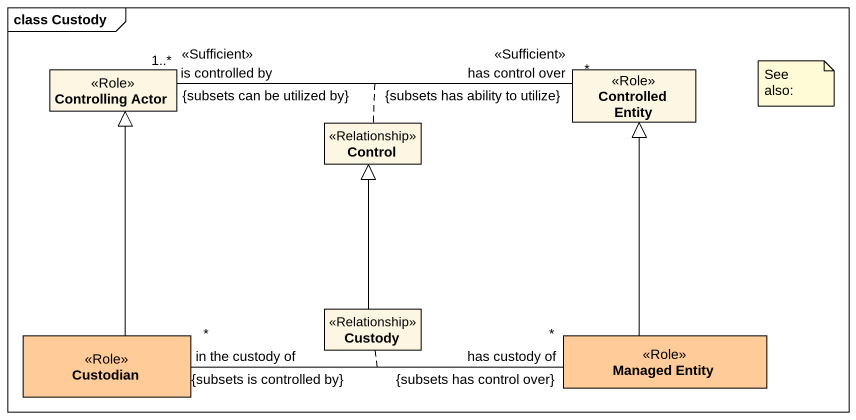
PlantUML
@startuml
mainframe class Custody
hide circle
hide empty members
class "Controlling Actor" as Controlling_Actor <<Role>>
class "Controlled Entity" as Controlled_Entity <<Role>>
class "Control" as Control_ <<Relationship>>
class Custody <<Relationship>>
class Custodian <<Role>> #FFCC99
class "Managed Entity" as Managed_Entity <<Role>> #FFCC99
Controlling_Actor "is controlled by\n{subsets can be utilized by}\n1..*\n<<Sufficient>>" -right- "has control over\n{subsets has ability to utilize}\n*\n<<Sufficient>>" Controlled_Entity
(Controlling_Actor, Controlled_Entity) .. Control_
Custody -up-|> Control_
Custodian -up-|> Controlling_Actor
Custodian "in the custody of\n{subsets is controlled by}\n*" -right- "has custody of\n{subsets has control over}\n*" Managed_Entity
(Custodian, Managed_Entity) .. Custody
Managed_Entity -up-|> Controlled_Entity
note as N1
  See also:
end note
@enduml
